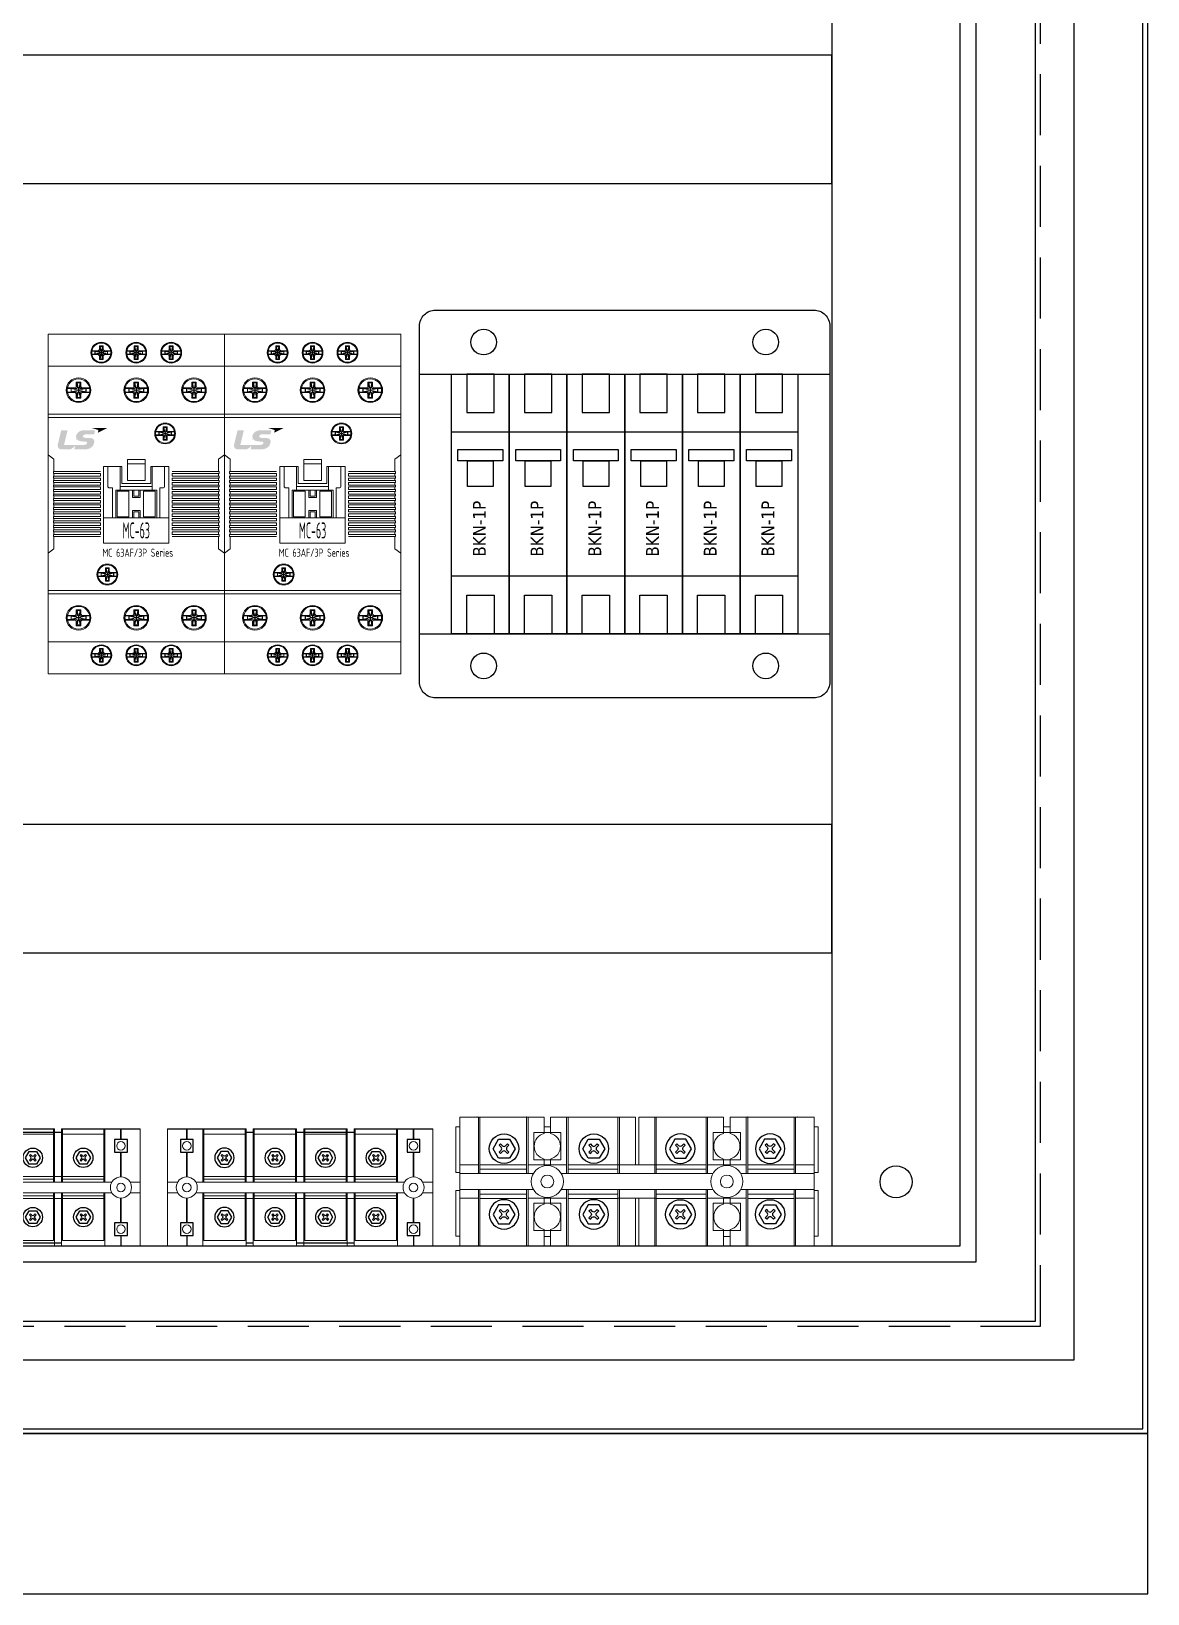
# Model space of a CAD drawing. Header units: millimetres. Extents: x -208796 to -83323, y 30910 to 103951.
# Drawn here: x -100248.6 to -99900.3, y 39280.4 to 39767.9 of the extents above; entities that cross this region are included whole.
import ezdxf
from ezdxf.enums import TextEntityAlignment as Align

# ---------------------------------------------------------------- set-up
doc = ezdxf.new("R2010")
doc.units = ezdxf.units.MM
doc.header["$LTSCALE"] = 3
doc.linetypes.add('HIDDEN', pattern=[9.525, 6.35, -3.175])
doc.layers.add('3', color=3, linetype='Continuous')
doc.layers.add('@.VISIBLE', color=7, linetype='Continuous')
doc.layers.add('hw_VTP', color=7, linetype='Continuous', lineweight=13)
doc.styles.add('Tahoma (Input Text)', font='tahoma.ttf')
doc.styles.add('WD_IEC', font='isocp2.shx')

# ---------------------------------------------------------------- blocks, each defined once
blk = doc.blocks.new('Vis MC LS')
at = {"color": 8, "linetype": 'ByBlock', "lineweight": 9, "ltscale": 0.25}
for points in [[(-1.98, 0.48), (-2.93, 0.48, 0.040624), (-2.97, 0, 0.040624), (-2.93, -0.48), (-1.98, -0.48)], [(1.9, 0.4), (1.98, 0.48), (2.93, 0.48, 0.010278), (2.91, 0.6), (1.1, 0.6, -0.421433), (0.6, 1.1), (0.6, 2.1), (0, 2.1), (-0.6, 2.1), (-0.6, 1.1, -0.421433), (-1.1, 0.6), (-2.91, 0.6, 0.010278), (-2.93, 0.48), (-1.98, 0.48), (-1.9, 0.4), (-1.9, 0), (-1.9, -0.4), (-1.98, -0.48), (-2.93, -0.48, 0.010278), (-2.91, -0.6), (-1.1, -0.6, -0.421433), (-0.6, -1.1), (-0.6, -2.1), (0, -2.1), (0.6, -2.1), (0.6, -1.1, -0.421433), (1.1, -0.6), (2.91, -0.6, 0.010278), (2.93, -0.48), (1.98, -0.48), (1.9, -0.4), (1.9, 0)], [(1.9, 0), (1.9, 0.4), (0.6, 0.4, -0.396442), (0.4, 0.6), (0.4, 1.9), (-0.4, 1.9), (-0.4, 0.6, -0.396442), (-0.6, 0.4), (-1.9, 0.4), (-1.9, 0), (-1.9, -0.4), (-0.6, -0.4, -0.396442), (-0.4, -0.6), (-0.4, -1.9), (0.4, -1.9), (0.4, -0.6, -0.396442), (0.6, -0.4), (1.9, -0.4)], [(2.93, 0.48), (1.98, 0.48), (1.98, -0.48), (2.93, -0.48, 0.040624), (2.97, 0, 0.040624)]]:
    blk.add_lwpolyline(points, format="xyb", close=True, dxfattribs=at)
for points in [[(-1.98, 0.48), (-1.9, 0.4), (1.9, -0.4), (1.98, -0.48), (1.98, 0.48), (1.9, 0.4), (-1.9, -0.4), (-1.98, -0.48), (-1.98, 0.48)], [(-0.6, 2.1), (-0.4, 1.9), (0.4, -1.9), (0.6, -2.1), (-0.6, -2.1), (-0.4, -1.9), (0.4, 1.9), (0.6, 2.1), (-0.6, 2.1)]]:
    blk.add_lwpolyline(points, dxfattribs=at)
for radius in [3.25, 3]:
    blk.add_circle((0, 0), radius, dxfattribs=at)
blk = doc.blocks.new('*U129')
h = blk.add_hatch(color=152)
edge = h.paths.add_edge_path()
edge.add_spline(control_points=[(8.564, 2.4685), (8.9563, 2.4685), (9.1808, 2.3695), (9.1808, 2.1071), (9.1808, 1.9364), (9.0647, 1.7112), (8.9598, 1.6289), (8.7187, 1.4434), (8.5071, 1.4239), (7.3804, 1.4239), (7.3804, 1.4239), (1.9845, 1.4239), (1.9845, 1.4239), (1.9845, 1.4239), (3.0765, 6), (3.0765, 6), (3.0765, 6), (1.2699, 6), (1.2699, 6), (1.1455, 6), (1.099, 5.9656), (1.0613, 5.8181), (1.0613, 5.8181), (0.0442, 1.6058), (0.0442, 1.6058), (-0.1471, 0.7691), (0.2857, 0), (1.2486, 0), (2.2111, 0), (2.7619, 0), (3.5799, 0), (4.1541, 0), (4.8861, 0.4936), (5.2879, 1.0618), (5.3385, 1.1329), (5.4271, 1.146), (5.3916, 0.9943), (5.3208, 0.6944), (5.236, 0.3324), (5.2144, 0.2429), (5.1738, 0.067), (5.266, 0), (5.3495, 0), (5.3495, 0), (7.4326, 0), (8.0953, 0), (10.4251, 0), (11.3139, 1.1151), (11.4147, 2.4436), (11.4656, 3.1179), (10.9845, 3.6322), (9.6483, 3.6322), (9.6483, 3.6322), (8.9865, 3.6322), (8.6221, 3.6322), (8.2547, 3.6322), (7.8802, 3.7638), (7.8802, 4.0914), (7.8802, 4.4268), (8.308, 4.7296), (8.8585, 4.7296), (8.8585, 4.7296), (11.3596, 4.7296), (11.3596, 4.7296), (11.3596, 4.7296), (11.5587, 5.5206), (11.6019, 5.7037), (11.6558, 5.9342), (11.5877, 6), (11.4182, 6), (11.4182, 6), (8.3288, 6), (8.3288, 6), (6.5328, 6), (5.7269, 4.8013), (5.7269, 3.9445), (5.7269, 3.0871), (6.4178, 2.4697), (8.1984, 2.4697), (8.1984, 2.4697), (8.564, 2.4685), (8.564, 2.4685)], knot_values=[0, 0, 0, 0, 1, 1, 1, 2, 2, 2, 3, 3, 3, 4, 4, 4, 5, 5, 5, 6, 6, 6, 7, 7, 7, 8, 8, 8, 9, 9, 9, 10, 10, 10, 11, 11, 11, 12, 12, 12, 13, 13, 13, 14, 14, 14, 15, 15, 15, 16, 16, 16, 17, 17, 17, 18, 18, 18, 19, 19, 19, 20, 20, 20, 21, 21, 21, 22, 22, 22, 23, 23, 23, 24, 24, 24, 25, 25, 25, 26, 26, 26, 27, 27, 27, 27], degree=3, periodic=0)
h = blk.add_hatch(color=10)
edge = h.paths.add_edge_path()
edge.add_spline(control_points=[(10.5597, 6.7227), (10.5597, 6.7227), (15.5292, 6.7227), (15.5292, 6.7227), (15.5292, 6.7227), (12.5227, 5.194), (12.5227, 5.194), (12.5227, 5.194), (12.6282, 5.6846), (12.6608, 5.831), (12.6957, 5.9856), (12.6412, 6.0887), (12.451, 6.1474), (12.2549, 6.2072), (10.5597, 6.7227), (10.5597, 6.7227)], knot_values=[0, 0, 0, 0, 1, 1, 1, 2, 2, 2, 3, 3, 3, 4, 4, 4, 5, 5, 5, 5], degree=3, periodic=0)
at = {"layer": 'Defpoints', "color": 2, "linetype": 'ByBlock', "lineweight": 9}
blk.add_line((5.7544, 3), (5.7544, 3), dxfattribs=at)
blk = doc.blocks.new('*U128')
at = {"color": 150, "linetype": 'ByBlock', "lineweight": 9, "ltscale": 0.5}
blk.add_line((17.3, -4.3), (37.7, -4.3), dxfattribs=at)
at = {"color": 0, "linetype": 'ByBlock', "lineweight": 18, "ltscale": 0.5}
for points in [[(55, -53), (0, -53), (0, 53), (55, 53)], [(0, 43), (55, 43), (55, -43), (0, -43)]]:
    blk.add_lwpolyline(points, close=True, dxfattribs=at)
at = {"color": 0, "linetype": 'ByBlock', "lineweight": 9, "ltscale": 0.5}
for points in [[(0, 27), (55, 27), (55, 28), (0, 28)], [(0, -27), (55, -27), (55, -28), (0, -28)]]:
    blk.add_lwpolyline(points, close=True, dxfattribs=at)
for points in [[(0, 15.31), (1.84, 14.01), (1.84, 10.1), (1.64, 10.1), (1.64, 9.5), (1.84, 9.5), (1.84, 8.7), (1.64, 8.7), (1.64, 8.1), (1.84, 8.1), (1.84, 7.3), (1.64, 7.3), (1.64, 6.7), (1.84, 6.7), (1.84, 5.9), (1.64, 5.9), (1.64, 5.3), (1.84, 5.3), (1.84, 4.5), (1.64, 4.5), (1.64, 3.9), (1.84, 3.9), (1.84, 3.1), (1.64, 3.1), (1.64, 2.5), (1.84, 2.5), (1.84, 1.7), (1.64, 1.7), (1.64, 1.1), (1.84, 1.1), (1.84, 0.3), (1.64, 0.3), (1.64, 0), (1.64, -0.3), (1.84, -0.3), (1.84, -1.1), (1.64, -1.1), (1.64, -1.7), (1.84, -1.7), (1.84, -2.5), (1.64, -2.5), (1.64, -3.1), (1.84, -3.1), (1.84, -3.9), (1.64, -3.9), (1.64, -4.5), (1.84, -4.5), (1.84, -5.3), (1.64, -5.3), (1.64, -5.9), (1.84, -5.9), (1.84, -6.7), (1.64, -6.7), (1.64, -7.3), (1.84, -7.3), (1.84, -8.1), (1.64, -8.1), (1.64, -8.7), (1.84, -8.7), (1.84, -9.5), (1.64, -9.5), (1.64, -10.1), (1.84, -10.1), (1.84, -14.01), (0, -15.31)], [(55, -15.31), (53.16, -14.01), (53.16, -10.1), (53.36, -10.1), (53.36, -9.5), (53.16, -9.5), (53.16, -8.7), (53.36, -8.7), (53.36, -8.1), (53.16, -8.1), (53.16, -7.3), (53.36, -7.3), (53.36, -6.7), (53.16, -6.7), (53.16, -5.9), (53.36, -5.9), (53.36, -5.3), (53.16, -5.3), (53.16, -4.5), (53.36, -4.5), (53.36, -3.9), (53.16, -3.9), (53.16, -3.1), (53.36, -3.1), (53.36, -2.5), (53.16, -2.5), (53.16, -1.7), (53.36, -1.7), (53.36, -1.1), (53.16, -1.1), (53.16, -0.3), (53.36, -0.3), (53.36, 0), (53.36, 0.3), (53.16, 0.3), (53.16, 1.1), (53.36, 1.1), (53.36, 1.7), (53.16, 1.7), (53.16, 2.5), (53.36, 2.5), (53.36, 3.1), (53.16, 3.1), (53.16, 3.9), (53.36, 3.9), (53.36, 4.5), (53.16, 4.5), (53.16, 5.3), (53.36, 5.3), (53.36, 5.9), (53.16, 5.9), (53.16, 6.7), (53.36, 6.7), (53.36, 7.3), (53.16, 7.3), (53.16, 8.1), (53.36, 8.1), (53.36, 8.7), (53.16, 8.7), (53.16, 9.5), (53.36, 9.5), (53.36, 10.1), (53.16, 10.1), (53.16, 14.01), (55, 15.31)], [(16.3, 10.1), (1.64, 10.1), (1.64, 9.5), (16.3, 9.5), (16.3, 8.7), (1.64, 8.7), (1.64, 8.1), (16.3, 8.1), (16.3, 7.3), (1.64, 7.3), (1.64, 6.7), (16.3, 6.7), (16.3, 5.9), (1.64, 5.9), (1.64, 5.3), (16.3, 5.3), (16.3, 4.5), (1.64, 4.5), (1.64, 3.9), (16.3, 3.9), (16.3, 3.1), (1.64, 3.1), (1.64, 2.5), (16.3, 2.5), (16.3, 1.7), (1.64, 1.7), (1.64, 1.1), (16.3, 1.1), (16.3, 0.3), (1.64, 0.3), (1.64, -0.3), (16.3, -0.3), (16.3, -1.1), (1.64, -1.1), (1.64, -1.7), (16.3, -1.7), (16.3, -2.5), (1.64, -2.5), (1.64, -3.1), (16.3, -3.1), (16.3, -3.9), (1.64, -3.9), (1.64, -4.5), (16.3, -4.5), (16.3, -5.3), (1.64, -5.3), (1.64, -5.9), (16.3, -5.9), (16.3, -6.7), (1.64, -6.7), (1.64, -7.3), (16.3, -7.3), (16.3, -8.1), (1.64, -8.1), (1.64, -8.7), (16.3, -8.7), (16.3, -9.5), (1.64, -9.5), (1.64, -10.1), (16.3, -10.1)], [(38.7, 10.1), (53.36, 10.1), (53.36, 9.5), (38.7, 9.5), (38.7, 8.7), (53.36, 8.7), (53.36, 8.1), (38.7, 8.1), (38.7, 7.3), (53.36, 7.3), (53.36, 6.7), (38.7, 6.7), (38.7, 5.9), (53.36, 5.9), (53.36, 5.3), (38.7, 5.3), (38.7, 4.5), (53.36, 4.5), (53.36, 3.9), (38.7, 3.9), (38.7, 3.1), (53.36, 3.1), (53.36, 2.5), (38.7, 2.5), (38.7, 1.7), (53.36, 1.7), (53.36, 1.1), (38.7, 1.1), (38.7, 0.3), (53.36, 0.3), (53.36, -0.3), (38.7, -0.3), (38.7, -1.1), (53.36, -1.1), (53.36, -1.7), (38.7, -1.7), (38.7, -2.5), (53.36, -2.5), (53.36, -3.1), (38.7, -3.1), (38.7, -3.9), (53.36, -3.9), (53.36, -4.5), (38.7, -4.5), (38.7, -5.3), (53.36, -5.3), (53.36, -5.9), (38.7, -5.9), (38.7, -6.7), (53.36, -6.7), (53.36, -7.3), (38.7, -7.3), (38.7, -8.1), (53.36, -8.1), (53.36, -8.7), (38.7, -8.7), (38.7, -9.5), (53.36, -9.5), (53.36, -10.1), (38.7, -10.1)]]:
    blk.add_lwpolyline(points, dxfattribs=at)
at = {"color": 150, "linetype": 'ByBlock', "lineweight": 9, "ltscale": 0.5}
for points in [[(23, 6.4), (23, 11.7), (17.3, 11.7), (17.3, -12.2), (37.7, -12.2), (37.7, 11.7), (32, 11.7), (32, 6.4)], [(21.6, -4), (25.2, -4), (25.2, 4), (21.6, 4)], [(33.4, -4), (33.4, 4), (29.8, 4), (29.8, -4)]]:
    blk.add_lwpolyline(points, close=True, dxfattribs=at)
blk.add_lwpolyline([(18.65, 11.7), (18.65, 5.5, 0.414214), (19.15, 5), (20.1, 5), (20.1, -4.3), (34.9, -4.3), (34.9, 5), (35.85, 5, 0.414214), (36.35, 5.5), (36.35, 11.7)], format="xyb", dxfattribs=at)
for points in [[(22.5, 11.7), (22.5, 4.3), (22.5, 5.5), (32.5, 5.5), (32.5, 4.3), (32.5, 11.7)], [(30.25, 12.5), (30.25, 13.9), (24.75, 13.9), (24.75, 12.5), (30.25, 12.5), (30.25, 7.3), (24.75, 7.3), (24.75, 12.5), (30.25, 12.5)], [(21.1, -4.3), (21.1, 4.3), (33.9, 4.3), (33.9, -4.3)], [(26.3, 4.3), (26.3, 2), (28.7, 2), (28.7, 4.3)], [(26.7, 4.3), (26.7, 2.4), (28.3, 2.4), (28.3, 4.3)], [(26.3, -4.3), (26.3, -2), (28.7, -2), (28.7, -4.3)], [(28.3, -4.3), (28.3, -2.4), (26.7, -2.4), (26.7, -4.3)]]:
    blk.add_lwpolyline(points, dxfattribs=at)
at = {"color": 0, "linetype": 'ByBlock', "lineweight": 9, "ltscale": 0.5, "xscale": -1}
for p in [(16.6, 47.2), (27.5, 47.2), (38.4, 47.2)]:
    blk.add_blockref('Vis MC LS', p, dxfattribs=at)
at = {"color": 0, "linetype": 'ByBlock', "lineweight": 9, "ltscale": 0.5, "xscale": 1.184615384615384, "yscale": 1.184615384615384, "zscale": 1.184615384615384}
for p in [(9.5, 35.5), (27.5, 35.5), (45.5, 35.5), (9.5, -35.5), (27.5, -35.5), (45.5, -35.5)]:
    blk.add_blockref('Vis MC LS', p, dxfattribs=at)
at = {"color": 0, "linetype": 'ByBlock', "lineweight": 9, "ltscale": 0.5}
for name, p in [('Vis MC LS', (36.5, 22)), ('*U129', (3, 17))]:
    blk.add_blockref(name, p, dxfattribs=at)
at = {"color": 0, "linetype": 'ByBlock', "lineweight": 9, "ltscale": 0.5, "rotation": 180}
for p in [(18.5, -22), (16.6, -47.2), (27.5, -47.2), (38.4, -47.2)]:
    blk.add_blockref('Vis MC LS', p, dxfattribs=at)
at = {"color": 8, "linetype": 'ByBlock', "lineweight": 9, "ltscale": 0.5, "style": 'WD_IEC', "width": 0.75}
blk.add_text('MC 63AF/3P Series', height=2.5, dxfattribs=at).set_placement((28, -15.2), align=Align.MIDDLE_CENTER)
at = {"color": 1, "linetype": 'ByBlock', "lineweight": -2, "ltscale": 0.5, "style": 'WD_IEC', "width": 0.5, "flags": 12}
blk.add_attdef('TYPE', text='', height=5, dxfattribs=at).set_placement((27.5, -8.25), align=Align.MIDDLE_CENTER)
blk = doc.blocks.new('*U132')
for points in [[(-543.89, -2654.33), (-525.89, -2654.33), (-525.89, -2735.33), (-543.89, -2735.33)], [(-541.89, -2677.83), (-527.89, -2677.83), (-527.89, -2681.33), (-541.89, -2681.33)], [(-538.89, -2681.33), (-530.89, -2681.33), (-530.89, -2689.33), (-538.89, -2689.33)]]:
    blk.add_lwpolyline(points, close=True)
at = {"color": 1}
for points in [[(-539.14, -2666.33), (-530.64, -2666.33), (-530.64, -2654.33), (-539.14, -2654.33)], [(-539.14, -2723.33), (-530.64, -2723.33), (-530.64, -2735.33), (-539.14, -2735.33)]]:
    blk.add_lwpolyline(points, close=True, dxfattribs=at)
at = {"color": 3}
blk.add_lwpolyline([(-543.89, -2672.33), (-525.89, -2672.33), (-525.89, -2717.33), (-543.89, -2717.33)], close=True, dxfattribs=at)
at = {"color": 1, "style": 'Tahoma (Input Text)'}
blk.add_text('BKN-1P', height=4, rotation=90, dxfattribs=at).set_placement((-533.23, -2711.26))
blk = doc.blocks.new('*U140')
at = {"layer": '@.VISIBLE'}
for p, q in [((0, 128), (0, 0)), ((81, 128), (81, 0))]:
    blk.add_line(p, q, dxfattribs=at)
blk.add_lwpolyline([(101, 123), (101, 5, -0.414214), (96, 0), (-15, 0, -0.414214), (-20, 5), (-20, 123, -0.414214), (-15, 128), (96, 128, -0.414214)], format="xyb", close=True, dxfattribs=at)
at = {"layer": '@.VISIBLE', "color": 2}
for centre in [(-10, 108), (91, 108), (-10, 20), (91, 20)]:
    blk.add_circle(centre, 4, dxfattribs=at)
blk = doc.blocks.new('1')
at = {"layer": '3'}
for p, q in [((-1.53, 1.07), (-1.07, 1.53)), ((-1.53, 1.07), (-0.92, 0.46)), ((-1.07, 1.53), (-0.46, 0.92)), ((0.46, 0.92), (1.07, 1.53)), ((0.92, 0.46), (1.53, 1.07)), ((1.07, 1.53), (1.53, 1.07)), ((-1.53, -1.07), (-0.92, -0.46)), ((-1.53, -1.07), (-1.07, -1.53)), ((-1.07, -1.53), (-0.46, -0.92)), ((0.46, -0.92), (1.07, -1.53)), ((0.92, -0.46), (1.53, -1.07)), ((1.07, -1.53), (1.53, -1.07))]:
    blk.add_line(p, q, dxfattribs=at)
blk.add_lwpolyline([(-1.71, -2.97), (-3.43, 0), (-1.71, 2.97), (1.71, 2.97), (3.43, 0), (1.71, -2.97)], close=True, dxfattribs=at)
blk.add_circle((0, 0), 4.59, dxfattribs=at)
for centre, start, end in [((-1.37, 0), 315, 45), ((0, 1.37), 225, 315), ((1.37, 0), 135, 225), ((0, -1.37), 45, 135)]:
    blk.add_arc(centre, 0.648, start, end, dxfattribs=at)
blk = doc.blocks.new('CD_4P-60A')
at = {"layer": 'hw_VTP', "linetype": 'Continuous'}
for p, q in [((-1, 20.1), (-27.25, 20.1)), ((-27.25, 20.1), (-27.25, 0)), ((-21.45, 20.1), (-21.45, 2.5)), ((-21, 20.1), (-21, 2.5)), ((-6.5, 20.1), (-6.5, 2.5)), ((-6, 20.1), (-6, 2.5)), ((-1, 20.1), (-1, 14.98)), ((27.5, 20.1), (1, 20.1)), ((1, 20.1), (1, 14.98)), ((6, 20.1), (6, 2.5)), ((6.5, 20.1), (6.5, 2.5)), ((22, 20.1), (22, 2.5)), ((22.5, 20.1), (22.5, 2.5)), ((27.5, 20.1), (27.5, 5.2)), ((28.5, 20.1), (55, 20.1)), ((28.5, 20.1), (28.5, 5.2)), ((33.5, 20.1), (33.5, 2.5)), ((34, 20.1), (34, 2.5)), ((49.5, 20.1), (49.5, 2.5)), ((50, 20.1), (50, 2.5)), ((55, 20.1), (55, 14.98)), ((57, 20.1), (83.25, 20.1)), ((57, 20.1), (57, 14.98)), ((62, 20.1), (62, 2.5)), ((62.5, 20.1), (62.5, 2.5)), ((77, 20.1), (77, 2.5)), ((77.45, 20.1), (77.45, 2.5)), ((83.25, 20.1), (83.25, 0)), ((-28.5, 2.8), (-28.5, 17.05)), ((-28.5, 17.05), (-27.25, 17.05)), ((-1, 17.1), (1, 17.1)), ((1, 15.25), (-1, 15.25)), ((57, 17.1), (55, 17.1)), ((55, 15.25), (57, 15.25)), ((84.5, 17.05), (83.25, 17.05)), ((84.5, 2.8), (84.5, 17.05)), ((-21.45, 5.2), (-27.25, 5.2)), ((-21, 5.25), (-6.5, 5.25)), ((-6, 5.2), (6, 5.2)), ((-1, 7.02), (-1, 5.2)), ((1, 7.02), (1, 5.2)), ((6.5, 5.25), (22, 5.25)), ((28, 5.2), (22, 5.2)), ((28, 5.2), (34, 5.2)), ((49.5, 5.25), (34, 5.25)), ((62, 5.2), (50, 5.2)), ((55, 7.02), (55, 5.2)), ((57, 7.02), (57, 5.2)), ((77, 5.25), (62.5, 5.25)), ((77.45, 5.2), (83.25, 5.2)), ((-27.25, 2.8), (-28.5, 2.8)), ((-27.25, 2.5), (-4.33, 2.5)), ((-27.25, -20.1), (-27.25, 0)), ((-21, 3.9), (-6.5, 3.9)), ((4.33, 2.5), (28, 2.5)), ((6.5, 3.9), (22, 3.9)), ((51.67, 2.5), (28, 2.5)), ((49.5, 3.9), (34, 3.9)), ((83.25, 2.5), (60.33, 2.5)), ((77, 3.9), (62.5, 3.9)), ((83.25, 2.8), (84.5, 2.8)), ((83.25, -20.1), (83.25, 0)), ((-28.5, -2.8), (-28.5, -17.05)), ((-27.25, -2.8), (-28.5, -2.8)), ((-27.25, -2.5), (-4.33, -2.5)), ((-21.45, -20.1), (-21.45, -2.5)), ((-21, -20.1), (-21, -2.5)), ((-21, -3.9), (-6.5, -3.9)), ((-6.5, -20.1), (-6.5, -2.5)), ((-6, -20.1), (-6, -2.5)), ((4.33, -2.5), (28, -2.5)), ((6, -20.1), (6, -2.5)), ((6.5, -20.1), (6.5, -2.5)), ((6.5, -3.9), (22, -3.9)), ((22, -20.1), (22, -2.5)), ((22.5, -20.1), (22.5, -2.5)), ((51.67, -2.5), (28, -2.5)), ((33.5, -20.1), (33.5, -2.5)), ((34, -20.1), (34, -2.5)), ((49.5, -3.9), (34, -3.9)), ((49.5, -20.1), (49.5, -2.5)), ((50, -20.1), (50, -2.5)), ((83.25, -2.5), (60.33, -2.5)), ((62, -20.1), (62, -2.5)), ((62.5, -20.1), (62.5, -2.5)), ((77, -3.9), (62.5, -3.9)), ((77, -20.1), (77, -2.5)), ((77.45, -20.1), (77.45, -2.5)), ((83.25, -2.8), (84.5, -2.8)), ((84.5, -2.8), (84.5, -17.05)), ((-21.45, -5.2), (-27.25, -5.2)), ((-21, -5.25), (-6.5, -5.25)), ((-6, -5.2), (6, -5.2)), ((-1, -7.02), (-1, -5.2)), ((1, -7.02), (1, -5.2)), ((6.5, -5.25), (22, -5.25)), ((28, -5.2), (22, -5.2)), ((27.5, -20.1), (27.5, -5.2)), ((28, -5.2), (34, -5.2)), ((28.5, -20.1), (28.5, -5.2)), ((49.5, -5.25), (34, -5.25)), ((62, -5.2), (50, -5.2)), ((55, -7.02), (55, -5.2)), ((57, -7.02), (57, -5.2)), ((77, -5.25), (62.5, -5.25)), ((77.45, -5.2), (83.25, -5.2)), ((-28.5, -17.05), (-27.25, -17.05)), ((-1, -20.1), (-1, -14.98)), ((1, -15.25), (-1, -15.25)), ((-1, -17.1), (1, -17.1)), ((1, -20.1), (1, -14.98)), ((55, -20.1), (55, -14.98)), ((55, -15.25), (57, -15.25)), ((57, -17.1), (55, -17.1)), ((57, -20.1), (57, -14.98)), ((84.5, -17.05), (83.25, -17.05)), ((-1, -20.1), (-27.25, -20.1)), ((27.5, -20.1), (1, -20.1)), ((28.5, -20.1), (55, -20.1)), ((57, -20.1), (83.25, -20.1))]:
    blk.add_line(p, q, dxfattribs=at)
for points in [[(-1, 15.25), (-4.25, 15.25), (-4.25, 6.75), (4.25, 6.75), (4.25, 15.25), (1, 15.25)], [(57, 15.25), (60.25, 15.25), (60.25, 6.75), (51.75, 6.75), (51.75, 15.25), (55, 15.25)], [(-1, -15.25), (-4.25, -15.25), (-4.25, -6.75), (4.25, -6.75), (4.25, -15.25), (1, -15.25)], [(57, -15.25), (60.25, -15.25), (60.25, -6.75), (51.75, -6.75), (51.75, -15.25), (55, -15.25)]]:
    blk.add_lwpolyline(points, dxfattribs=at)
for centre, radius, start, end in [((0, 11), 4.1, 104.117, 255.883), ((0, 11), 4.1, 284.117, 75.883), ((56, 11), 4.1, 104.117, 255.883), ((56, 11), 4.1, 284.117, 75.883), ((0, 0), 5, 0, 180), ((56, 0), 5, 0, 180), ((0, 0), 5, 180, 0), ((0, 0), 2, 0, 180), ((0, 0), 2, 180, 0), ((56, 0), 5, 180, 0), ((56, 0), 2, 0, 180), ((56, 0), 2, 180, 0), ((0, -11), 4.1, 104.117, 255.883), ((0, -11), 4.1, 284.117, 75.883), ((56, -11), 4.1, 104.117, 255.883), ((56, -11), 4.1, 284.117, 75.883)]:
    blk.add_arc(centre, radius, start, end, dxfattribs=at)
at = {"layer": 'hw_VTP', "color": 0, "linetype": 'ByBlock'}
for p in [(-21.95, 20.1), (-6.5, 20.1), (62.5, 20.1), (77.95, 20.1), (-21.95, -20.1), (-6.5, -20.1), (62.5, -20.1), (77.95, -20.1)]:
    blk.add_point(p, dxfattribs=at)
at = {"layer": 'hw_VTP'}
for p in [(-13.5, 10.25), (14.5, 10.25)]:
    blk.add_blockref('1', p, dxfattribs=at)
at = {"layer": 'hw_VTP', "xscale": -1}
for p in [(41.5, 10.25), (69.5, 10.25)]:
    blk.add_blockref('1', p, dxfattribs=at)
at = {"layer": 'hw_VTP', "xscale": -1, "rotation": 180}
for p in [(-13.5, -10.25), (14.5, -10.25)]:
    blk.add_blockref('1', p, dxfattribs=at)
at = {"layer": 'hw_VTP', "rotation": 180}
for p in [(41.5, -10.25), (69.5, -10.25)]:
    blk.add_blockref('1', p, dxfattribs=at)
blk = doc.blocks.new('HYT304')
for p, q in [((119350.01, 36568.77), (119374.53, 36568.77)), ((119356, 36565.52), (119356, 36568.77)), ((119356, 36568.77), (119356, 36565.52)), ((119376.73, 36568.77), (119390.27, 36568.77)), ((119392.47, 36568.77), (119406.02, 36568.77)), ((119408.22, 36568.77), (119432.73, 36568.77)), ((119426.74, 36565.52), (119426.74, 36568.77)), ((119426.74, 36568.77), (119426.74, 36565.52)), ((119374.53, 36567.77), (119376.73, 36567.77)), ((119390.27, 36567.77), (119408.22, 36567.77)), ((119356, 36553.82), (119356, 36561.52)), ((119356, 36561.52), (119356, 36553.82)), ((119426.74, 36553.82), (119426.74, 36561.52)), ((119426.74, 36561.52), (119426.74, 36553.82)), ((119356, 36539.52), (119356, 36547.23)), ((119356, 36547.23), (119356, 36539.52)), ((119426.74, 36539.52), (119426.74, 36547.23)), ((119426.74, 36547.23), (119426.74, 36539.52)), ((119356, 36535.52), (119356, 36532.28)), ((119426.74, 36535.52), (119426.74, 36532.28)), ((119350.01, 36532.28), (119374.53, 36532.28)), ((119374.53, 36533.28), (119376.73, 36533.28)), ((119376.73, 36532.28), (119390.27, 36532.28)), ((119390.27, 36533.28), (119408.22, 36533.28)), ((119392.47, 36532.28), (119406.02, 36532.28)), ((119408.22, 36532.28), (119432.73, 36532.28))]:
    blk.add_line(p, q)
for points in [[(119354, 36561.52), (119358, 36561.52), (119358, 36565.52), (119354, 36565.52)], [(119424.74, 36561.52), (119428.74, 36561.52), (119428.74, 36565.52), (119424.74, 36565.52)], [(119354, 36535.52), (119358, 36535.52), (119358, 36539.52), (119354, 36539.52)], [(119424.74, 36535.52), (119428.74, 36535.52), (119428.74, 36539.52), (119424.74, 36539.52)]]:
    blk.add_lwpolyline(points, close=True)
at = {"layer": 'hw_VTP', "linetype": 'Continuous'}
for p, q in [((119350.01, 36568.77), (119350.01, 36532.28)), ((119361.01, 36552.17), (119361.01, 36568.77)), ((119361.31, 36568.77), (119361.31, 36552.17)), ((119374.2, 36568.77), (119374.2, 36552.17)), ((119374.53, 36568.77), (119374.53, 36552.17)), ((119376.73, 36568.77), (119376.73, 36552.17)), ((119377.06, 36568.77), (119377.06, 36552.17)), ((119389.94, 36568.77), (119389.94, 36552.17)), ((119390.27, 36568.77), (119390.27, 36552.17)), ((119392.47, 36568.77), (119392.47, 36552.17)), ((119392.8, 36568.77), (119392.8, 36552.17)), ((119405.69, 36568.77), (119405.69, 36552.17)), ((119406.02, 36568.77), (119406.02, 36552.17)), ((119408.22, 36568.77), (119408.22, 36552.17)), ((119408.55, 36568.77), (119408.55, 36552.17)), ((119421.43, 36568.77), (119421.43, 36552.17)), ((119421.73, 36552.17), (119421.73, 36568.77)), ((119432.73, 36532.28), (119432.73, 36568.77)), ((119361.31, 36552.17), (119361.31, 36567.12)), ((119374.2, 36567.12), (119361.31, 36567.12)), ((119374.2, 36552.17), (119374.2, 36567.12)), ((119389.94, 36567.12), (119377.06, 36567.12)), ((119405.69, 36567.12), (119392.8, 36567.12)), ((119421.43, 36567.12), (119408.55, 36567.12)), ((119374.2, 36553.98), (119361.31, 36553.98)), ((119365.82, 36553.95), (119376.73, 36553.95)), ((119377.06, 36553.98), (119389.94, 36553.98)), ((119413.92, 36553.95), (119390.27, 36553.95)), ((119392.8, 36553.98), (119405.69, 36553.98)), ((119408.55, 36553.98), (119421.43, 36553.98)), ((119350.01, 36552.17), (119353.14, 36552.17)), ((119350.01, 36548.87), (119353.14, 36548.87)), ((119358.85, 36552.17), (119423.89, 36552.17)), ((119358.85, 36548.87), (119423.89, 36548.87)), ((119361.01, 36532.28), (119361.01, 36548.87)), ((119374.2, 36553.09), (119361.31, 36553.09)), ((119361.31, 36548.87), (119361.31, 36533.92)), ((119374.2, 36548.87), (119374.2, 36533.92)), ((119374.53, 36548.87), (119374.53, 36532.28)), ((119376.73, 36548.87), (119376.73, 36532.28)), ((119377.06, 36553.09), (119389.94, 36553.09)), ((119377.06, 36548.87), (119377.06, 36533.92)), ((119389.94, 36548.87), (119389.94, 36533.92)), ((119390.27, 36548.87), (119390.27, 36532.28)), ((119392.47, 36548.87), (119392.47, 36532.28)), ((119392.8, 36553.09), (119405.69, 36553.09)), ((119392.8, 36548.87), (119392.8, 36533.92)), ((119405.69, 36548.87), (119405.69, 36533.92)), ((119406.02, 36548.87), (119406.02, 36532.28)), ((119408.22, 36548.87), (119408.22, 36532.28)), ((119408.55, 36553.09), (119421.43, 36553.09)), ((119408.55, 36548.87), (119408.55, 36533.92)), ((119421.43, 36548.87), (119421.43, 36533.92)), ((119421.73, 36532.28), (119421.73, 36548.87)), ((119429.6, 36552.17), (119432.73, 36552.17)), ((119429.6, 36548.87), (119432.73, 36548.87)), ((119374.2, 36547.95), (119361.31, 36547.95)), ((119374.2, 36547.06), (119361.31, 36547.06)), ((119365.82, 36547.09), (119376.73, 36547.09)), ((119377.06, 36547.95), (119389.94, 36547.95)), ((119377.06, 36547.06), (119389.94, 36547.06)), ((119413.92, 36547.09), (119390.27, 36547.09)), ((119392.8, 36547.95), (119405.69, 36547.95)), ((119392.8, 36547.06), (119405.69, 36547.06)), ((119408.55, 36547.95), (119421.43, 36547.95)), ((119408.55, 36547.06), (119421.43, 36547.06)), ((119374.2, 36533.92), (119361.31, 36533.92)), ((119377.06, 36533.92), (119389.94, 36533.92)), ((119392.8, 36533.92), (119405.69, 36533.92)), ((119408.55, 36533.92), (119421.43, 36533.92))]:
    blk.add_line(p, q, dxfattribs=at)
for centre, radius in [((119356, 36563.52), 1.32), ((119356, 36563.52), 1.32), ((119426.74, 36563.52), 1.32), ((119426.74, 36563.52), 1.32), ((119356, 36550.52), 3.29), ((119426.74, 36550.52), 3.29), ((119356, 36550.52), 1.32), ((119426.74, 36550.52), 1.32), ((119356, 36537.52), 1.32), ((119426.74, 36537.52), 1.32), ((119426.74, 36537.52), 1.32)]:
    blk.add_circle(centre, radius, dxfattribs=at)
at = {"layer": 'hw_VTP', "yscale": 0.6589999999996508}
for p, xscale, zscale in [((119367.75, 36559.78), -0.6589999999996508, 0.659), ((119383.5, 36559.78), 0.6589999999996508, 0.6589999999996508), ((119399.24, 36559.78), 0.6589999999996508, 0.6589999999996508), ((119414.99, 36559.78), 0.6589999999996508, 0.6589999999996508), ((119367.75, 36541.27), -0.6589999999996508, 0.659), ((119383.5, 36541.27), 0.6589999999996508, 0.6589999999996508), ((119399.24, 36541.27), 0.6589999999996508, 0.6589999999996508), ((119414.99, 36541.27), 0.6589999999996508, 0.6589999999996508)]:
    blk.add_blockref('1', p, dxfattribs=dict(at, xscale=xscale, zscale=zscale))

msp = doc.modelspace()

# ---------------------------------------------------------------- linework, layer by layer
for points in [[(-99998.8, 40025.38), (-99998.8, 39388.91), (-99958.8, 39388.91), (-99958.8, 40025.38)], [(-100401.8, 39720.38), (-99998.8, 39720.38), (-99998.8, 39760.38), (-100401.8, 39760.38)], [(-100401.8, 39480.38), (-99998.8, 39480.38), (-99998.8, 39520.38), (-100401.8, 39520.38)]]:
    msp.add_lwpolyline(points, close=True)
at = {"layer": '@.VISIBLE'}
for points in [[(-100500.3, 39330.41), (-99900.3, 39330.41), (-99900.3, 40450.41), (-100500.3, 40450.41)], [(-100498.8, 39331.91), (-99901.8, 39331.91), (-99901.8, 40448.91), (-100498.8, 40448.91)]]:
    msp.add_lwpolyline(points, close=True, dxfattribs=at)
at = {"layer": '@.VISIBLE', "color": 6}
for points in [[(-100477.3, 39353.41), (-99923.3, 39353.41), (-99923.3, 40412.41), (-100477.3, 40412.41)], [(-100465.3, 39365.41), (-99935.3, 39365.41), (-99935.3, 40400.41), (-100465.3, 40400.41)], [(-100446.8, 39383.91), (-99953.8, 39383.91), (-99953.8, 40381.91), (-100446.8, 40381.91)]]:
    msp.add_lwpolyline(points, close=True, dxfattribs=at)
at = {"layer": '@.VISIBLE', "color": 6, "linetype": 'HIDDEN'}
msp.add_lwpolyline([(-100466.8, 39363.91), (-99933.8, 39363.91), (-99933.8, 40401.91), (-100466.8, 40401.91)], close=True, dxfattribs=at)
at = {"layer": '@.VISIBLE', "color": 151}
msp.add_lwpolyline([(-100441.8, 40025.38), (-100441.8, 39388.91), (-99958.8, 39388.91), (-99958.8, 40025.38)], dxfattribs=at)
at = {"layer": '@.VISIBLE', "color": 5}
msp.add_lwpolyline([(-100500.3, 39280.41), (-99900.3, 39280.41), (-99900.3, 39330.41), (-100500.3, 39330.41)], close=True, dxfattribs=at)
at = {"layer": '@.VISIBLE', "color": 151}
msp.add_circle((-99978.8, 39408.91), 5, dxfattribs=at)

# ---------------------------------------------------------------- block references
at = {"color": 0, "linetype": 'ByBlock', "lineweight": 9, "ltscale": 0.5}
for p in [(-100243.31, 39620.38), (-100188.31, 39620.38)]:
    msp.add_blockref('*U128', p, dxfattribs=at).add_auto_attribs({'TYPE': 'MC-63'})
for p in [(-99573.56, 42315.21), (-99555.56, 42315.21), (-99537.56, 42315.21), (-99519.56, 42315.21), (-99501.56, 42315.21), (-99483.56, 42315.21)]:
    msp.add_blockref('*U132', p)
at = {"color": 3}
msp.add_blockref('CD_4P-60A', (-100087.59, 39409.01), dxfattribs=at)
at = {"color": 7, "lineweight": 158}
for p in [(-219647.32, 2856.64), (-219556.05, 2856.64)]:
    msp.add_blockref('HYT304', p, dxfattribs=at)
at = {"layer": '@.VISIBLE', "rotation": 90}
msp.add_blockref('*U140', (-99999.45, 39579.88), dxfattribs=at)

doc.saveas('drawing.dxf')
